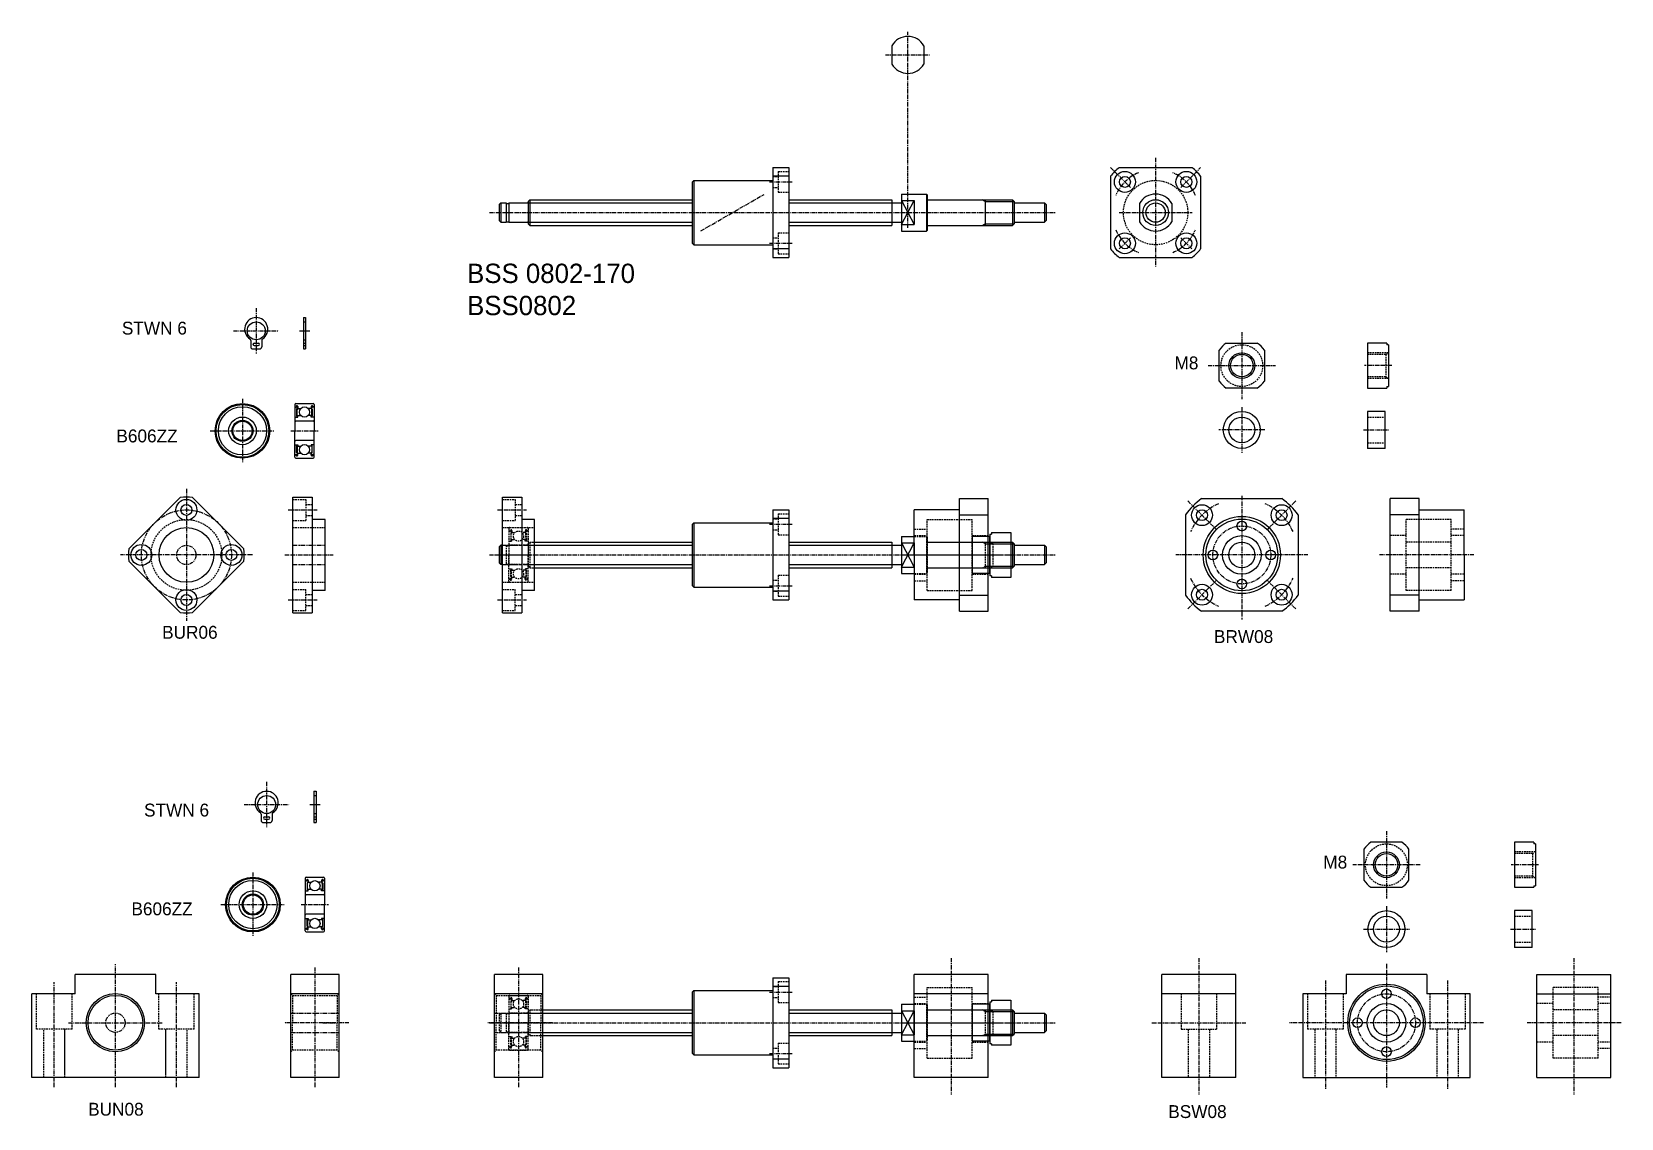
# Model space of a CAD drawing. Extents: x -125 to 369, y -240 to 98.
import ezdxf

# ---------------------------------------------------------------- set-up
doc = ezdxf.new("R2010")
doc.units = 0
for name, pattern in [('CENTER', [2, 1.25, -0.25, 0.25, -0.25]), ('DASHED', [0.75, 0.5, -0.25]), ('PHANTOM', [2.5, 1.25, -0.25, 0.25, -0.25, 0.25, -0.25])]:
    doc.linetypes.add(name, pattern=pattern)
doc.layers.get('0').update_dxf_attribs({"linetype": 'CONTINUOUS'})
doc.layers.get('DEFPOINTS').update_dxf_attribs({"linetype": 'CONTINUOUS'})
doc.layers.add('CENTER', color=1, linetype='CENTER')

# ---------------------------------------------------------------- blocks, each defined once
blk = doc.blocks.new('BSS0802')
at = {"color": 7, "linetype": 'CONTINUOUS'}
for p, q in [((-30, 9.5), (-29.5, 10)), ((-29.5, 10), (-5, 10)), ((-29.5, 10), (-29.5, -10)), ((-5, 14), (-5, -14)), ((-5, 14), (0, 14)), ((0, 11.31), (-5, 11.31)), ((0, 14), (0, -14)), ((-30, 9.5), (-30, -9.5)), ((35, 5.75), (42.8, 5.75)), ((35, 5.75), (35, -5.75)), ((42.8, 5.75), (42.8, -5.75)), ((42.8, 5.75), (43, 5.55)), ((43, 5.55), (43, -5.55)), ((-90, 2.5), (-89.5, 3)), ((-90, 2.5), (-90, -2.5)), ((-90, 1.25), (-90, 1.25)), ((-90, 0), (-90, 0)), ((-89.5, 3), (-87.8, 3)), ((-89.5, 3), (-89.5, -3)), ((-87.8, 3), (-87.8, -3)), ((-87.8, 2.85), (-87, 2.85)), ((-87, 3), (-81.2, 3)), ((-87, 3), (-87, -3)), ((-81, 3.5), (-80.5, 4)), ((-81, 3.5), (-81, -3.5)), ((-80.5, 4), (-30, 4)), ((-80.5, 4), (-80.5, -4)), ((0, 4), (32, 4)), ((32, 4), (32, -4)), ((32, 3), (35, 3)), ((35, 3.75), (39, 3.75)), ((39, 3.75), (39, -3.75)), ((43.2, 4), (69.5, 4)), ((61, 4), (61, -4)), ((69.5, 4), (70, 3.5)), ((69.5, 4), (69.5, -4)), ((70, 3.5), (70, -3.5)), ((70, 3), (79.5, 3)), ((79.5, 3), (79.5, -3)), ((79.5, 3), (80, 2.5)), ((80, 2.5), (80, -2.5)), ((-89.5, -3), (-90, -2.5)), ((-89.5, -3), (-87.8, -3)), ((-87.8, -2.85), (-87, -2.85)), ((-87, -3), (-81.2, -3)), ((-81, -3.5), (-80.5, -4)), ((-80.5, -4), (-30, -4)), ((0, -4), (32, -4)), ((32, -2.99), (35, -2.99)), ((35, -3.75), (39, -3.75)), ((43.2, -4), (69.5, -4)), ((69.5, -4), (70, -3.5)), ((70, -3), (79.5, -3)), ((79.5, -3), (80, -2.5)), ((-29.5, -10), (-30, -9.5)), ((35, -5.75), (42.8, -5.75)), ((42.8, -5.75), (43, -5.55)), ((-29.5, -10), (-5, -10)), ((0, -11.31), (-5, -11.31)), ((-5, -14), (0, -14))]:
    blk.add_line(p, q, dxfattribs=at)
at = {"color": 3, "linetype": 'DASHED'}
for p, q in [((-5, 11.25), (-3.3, 11.25)), ((-3.3, 12.8), (-3.3, 6.3)), ((-3.3, 12.8), (0, 12.8)), ((-5, 7.85), (-3.3, 7.85)), ((-3.3, 6.3), (0, 6.3)), ((-5, -7.85), (-3.3, -7.85)), ((-3.3, -6.3), (-3.3, -12.8)), ((-3.3, -6.3), (0, -6.3)), ((-5, -11.25), (-3.3, -11.25)), ((-3.3, -12.8), (0, -12.8))]:
    blk.add_line(p, q, dxfattribs=at)
at = {"color": 3, "linetype": 'CONTINUOUS'}
for p, q in [((-81, 3), (-30, 3)), ((0, 3), (32, 3)), ((35, 3.75), (39, -3.75)), ((35, -3.75), (39, 3.75)), ((61, 3.5), (60.13, 4)), ((61, 3.5), (70, 3.5)), ((-81, -3), (-30, -3)), ((0, -3), (32, -3)), ((60.13, -4), (61, -3.5)), ((61, -3.5), (70, -3.5))]:
    blk.add_line(p, q, dxfattribs=at)
at = {"color": 7, "linetype": 'CONTINUOUS'}
for centre, start, end in [((-81.2, 3.2), 270, 0), ((43.2, 4.2), 180, 270), ((-81.2, -3.2), 0, 90), ((43.2, -4.2), 90, 180)]:
    blk.add_arc(centre, 0.2, start, end, dxfattribs=at)
at = {"layer": 'CENTER', "color": 1, "linetype": 'CENTER'}
for p, q in [((-27.3, -5.66), (-7.7, 5.66)), ((-6, 9.55), (1, 9.55)), ((-93, 0), (83, 0)), ((-6, -9.55), (1, -9.55))]:
    blk.add_line(p, q, dxfattribs=at)
blk = doc.blocks.new('BUN8-H')
at = {"color": 7, "linetype": 'CONTINUOUS'}
for p, q in [((12.5, 0), (-12.5, 0)), ((-12.5, -6), (-12.5, 0)), ((12.5, -6), (12.5, 0)), ((-26, -32), (-26, -6)), ((-26, -32), (-26, -6)), ((-12.5, -6), (-26, -6)), ((26, -6), (12.5, -6)), ((26, -32), (26, -6)), ((26, -32), (-26, -32))]:
    blk.add_line(p, q, dxfattribs=at)
at = {"color": 3, "linetype": 'DASHED'}
for p, q in [((-24.5, -17), (-24.5, -6)), ((-13.5, -17), (-13.5, -6)), ((13.5, -17), (13.5, -6)), ((24.5, -17), (24.5, -6)), ((-13.5, -17), (-24.5, -17)), ((-22.3, -32), (-22.3, -17)), ((-15.7, -32), (-15.7, -17)), ((-15.7, -31.01), (-15.7, -17)), ((-15.7, -31.01), (-15.7, -17)), ((9.05, -15.2), (9, -15.2)), ((24.5, -17), (13.5, -17)), ((15.7, -32), (15.7, -17)), ((15.7, -31.01), (15.7, -17)), ((15.7, -31.01), (15.7, -17)), ((22.3, -32), (22.3, -17))]:
    blk.add_line(p, q, dxfattribs=at)
at = {"color": 7, "linetype": 'CONTINUOUS'}
for radius in [9.05, 8.5]:
    blk.add_circle((0, -15), radius, dxfattribs=at)
at = {"color": 3, "linetype": 'PHANTOM'}
blk.add_circle((0, -15), 3, dxfattribs=at)
at = {"layer": 'CENTER', "color": 1, "linetype": 'CENTER'}
for p, q in [((0, -35.04), (0, 3.24)), ((-19, -35.04), (-19, -2.33)), ((19, -35.04), (19, -2.33)), ((-14.55, -15), (14.55, -15))]:
    blk.add_line(p, q, dxfattribs=at)
blk = doc.blocks.new('BUN8-V')
at = {"color": 7, "linetype": 'CONTINUOUS'}
for p, q in [((0, -17), (0, 15)), ((15, 15), (0, 15)), ((15, -17), (15, 15)), ((15, 9), (0, 9)), ((15, -17), (0, -17))]:
    blk.add_line(p, q, dxfattribs=at)
at = {"color": 3, "linetype": 'DASHED'}
for p, q in [((0, 9.05), (0.55, 8.5)), ((0.55, 8.5), (0.55, 0)), ((0.55, 8.5), (14.45, 8.5)), ((15, 9.05), (14.45, 8.5)), ((14.45, 8.5), (14.45, -0.05)), ((0.55, -8.5), (0.55, 0)), ((14.45, -8.55), (14.45, -0.05)), ((0, -9.05), (0.55, -8.5)), ((14.45, -8.5), (0.55, -8.5)), ((15, -9.1), (14.45, -8.55))]:
    blk.add_line(p, q, dxfattribs=at)
at = {"color": 3, "linetype": 'PHANTOM'}
for p, q in [((0, 3), (15, 3)), ((0, -3), (15, -3))]:
    blk.add_line(p, q, dxfattribs=at)
at = {"layer": 'CENTER', "color": 1, "linetype": 'CENTER'}
for p, q in [((7.5, 17.18), (7.5, -20.04)), ((18.04, 0), (-2, 0)), ((10, 0), (14, 0))]:
    blk.add_line(p, q, dxfattribs=at)
blk = doc.blocks.new('BUR06-H')
at = {"color": 7, "linetype": 'CONTINUOUS'}
for p, q in [((-1.9, 17.9), (-17.9, 1.9)), ((1.9, 17.9), (17.9, 1.9)), ((-1.9, -17.9), (-17.9, -1.9)), ((17.9, -1.9), (1.9, -17.9))]:
    blk.add_line(p, q, dxfattribs=at)
for centre, radius in [((0, 14), 3.25), ((0, 14), 1.7), ((0, 0), 8.5), ((-14, 0), 3.25), ((-14, 0), 1.7), ((14, 0), 3.25), ((14, 0), 1.7), ((0, -14), 3.25), ((0, -14), 1.7)]:
    blk.add_circle(centre, radius, dxfattribs=at)
at = {"color": 3, "linetype": 'DASHED'}
blk.add_circle((0, 0), 11, dxfattribs=at)
at = {"color": 3, "linetype": 'PHANTOM'}
blk.add_circle((0, 0), 3, dxfattribs=at)
at = {"color": 7, "linetype": 'CONTINUOUS'}
for start, end in [(83.9424, 96.0576), (173.9424, 186.0576), (353.9424, 6.0576), (263.9424, 276.0576)]:
    blk.add_arc((0, 0), 18, start, end, dxfattribs=at)
at = {"layer": 'CENTER', "color": 1, "linetype": 'CENTER'}
for p, q in [((0, 20.5), (0, -20.5)), ((20.5, 0), (-20.5, 0))]:
    blk.add_line(p, q, dxfattribs=at)
blk.add_circle((0, 0), 14, dxfattribs=at)
blk = doc.blocks.new('BUR06-V')
at = {"color": 7, "linetype": 'CONTINUOUS'}
for p, q in [((0, -18), (0, 18)), ((0, 18), (6, 18)), ((6, 18), (6, -18)), ((10, 11), (6, 11)), ((10, -11), (10, 11)), ((10, -11), (6, -11)), ((0, -18), (6, -18))]:
    blk.add_line(p, q, dxfattribs=at)
at = {"color": 3, "linetype": 'DASHED'}
for p, q in [((0, 17.25), (4, 17.25)), ((4, 17.25), (4, 10.75)), ((4, 15.7), (6, 15.7)), ((0, 10.75), (4, 10.75)), ((4, 12.3), (6, 12.3)), ((0, 8.5), (10, 8.5)), ((0, -8.5), (10, -8.5)), ((0, -10.75), (4, -10.75)), ((4, -17.25), (4, -10.75)), ((4, -12.3), (6, -12.3)), ((0, -17.25), (4, -17.25)), ((4, -15.7), (6, -15.7))]:
    blk.add_line(p, q, dxfattribs=at)
at = {"color": 3, "linetype": 'PHANTOM'}
for p, q in [((0, 3), (10, 3)), ((0, -3), (10, -3))]:
    blk.add_line(p, q, dxfattribs=at)
at = {"layer": 'CENTER', "color": 1, "linetype": 'CENTER'}
for p, q in [((-1.5, 14), (7.5, 14)), ((-2.5, 0), (12.5, 0)), ((-1.5, -14), (7.5, -14))]:
    blk.add_line(p, q, dxfattribs=at)
blk = doc.blocks.new('BSW08-H')
at = {"color": 7, "linetype": 'CONTINUOUS'}
for p, q in [((12.5, 0), (-12.5, 0)), ((12.5, 0), (12.5, -6)), ((-12.5, 0), (-12.5, -6)), ((-12.5, -6), (-26, -6)), ((-26, -6), (-26, -32)), ((26, -6), (12.5, -6)), ((26, -32), (26, -6)), ((-26, -32), (26, -32))]:
    blk.add_line(p, q, dxfattribs=at)
at = {"color": 3, "linetype": 'DASHED'}
for p, q in [((-24.5, -6), (-24.5, -17)), ((-13.5, -6), (-13.5, -17)), ((13.5, -6), (13.5, -17)), ((24.5, -6), (24.5, -17)), ((-13.5, -17), (-24.5, -17)), ((-22.3, -17), (-22.3, -32)), ((-15.7, -17), (-15.7, -32)), ((24.5, -17), (13.5, -17)), ((15.7, -17), (15.7, -32)), ((22.3, -17), (22.3, -32))]:
    blk.add_line(p, q, dxfattribs=at)
blk.add_circle((0, -15), 12)
at = {"color": 3}
blk.add_circle((0, -15), 11.45, dxfattribs=at)
at = {"color": 7, "linetype": 'CONTINUOUS'}
for centre, radius in [((0, -6), 1.5), ((0, -15), 6), ((-9, -15), 1.5), ((0, -15), 4), ((9, -15), 1.5), ((0, -24), 1.5)]:
    blk.add_circle(centre, radius, dxfattribs=at)
at = {"layer": 'CENTER', "color": 1, "linetype": 'CENTER'}
for p, q in [((0, 3.37), (0, -35.09)), ((-19, -1.86), (-19, -35.51)), ((19, -1.86), (19, -35.51)), ((30.15, -15), (-30.15, -15))]:
    blk.add_line(p, q, dxfattribs=at)
at = {"layer": 'CENTER'}
blk.add_circle((0, -15), 9, dxfattribs=at)
blk = doc.blocks.new('BRW8-V2')
at = {"color": 7, "linetype": 'CONTINUOUS'}
for p, q in [((11.5, 0), (-11.5, 0)), ((-11.5, -32), (-11.5, 0)), ((11.5, -32), (11.5, 0)), ((11.5, -6), (-11.5, -6)), ((11.5, -32), (-11.5, -32))]:
    blk.add_line(p, q, dxfattribs=at)
at = {"color": 3, "linetype": 'DASHED'}
for p, q in [((-5.5, -6), (-5.5, -17)), ((5.5, -6), (5.5, -17)), ((-5.5, -17), (5.5, -17)), ((-3.3, -17), (-3.3, -32)), ((3.3, -17), (3.3, -32))]:
    blk.add_line(p, q, dxfattribs=at)
at = {"layer": 'CENTER', "color": 1, "linetype": 'CENTER'}
for p, q in [((0, 5.05), (0, -37.3)), ((-14.68, -15), (14.61, -15))]:
    blk.add_line(p, q, dxfattribs=at)
blk = doc.blocks.new('BRW8-H')
at = {"color": 7, "linetype": 'CONTINUOUS'}
for p, q in [((-12.49, 17.5), (12.49, 17.5)), ((-17.5, 12.49), (-17.5, -12.49)), ((17.5, 12.49), (17.5, -12.49)), ((12.49, -17.5), (-12.49, -17.5))]:
    blk.add_line(p, q, dxfattribs=at)
for centre, radius in [((-12.37, 12.37), 3.25), ((12.37, 12.37), 3.25), ((-12.37, 12.37), 1.7), ((12.37, 12.37), 1.7), ((0, 0), 6), ((0, 0), 4), ((-12.37, -12.37), 3.25), ((12.37, -12.37), 3.25), ((-12.37, -12.37), 1.7), ((12.37, -12.37), 1.7)]:
    blk.add_circle(centre, radius, dxfattribs=at)
for centre, radius in [((0, 0), 12), ((0, 9), 1.5), ((-9, 0), 1.5), ((9, 0), 1.5), ((0, -9), 1.5)]:
    blk.add_circle(centre, radius)
for start, end in [(125.516, 144.484), (35.516, 54.484), (215.516, 234.484), (305.516, 324.484)]:
    blk.add_arc((0, 0), 21.5, start, end, dxfattribs=at)
at = {"layer": 'CENTER', "color": 1, "linetype": 'CENTER'}
for p, q in [((-16.79, 16.79), (-7.95, 7.95)), ((0, 18.37), (0, -20.09)), ((16.79, 16.79), (7.95, 7.95)), ((20.5, 0), (-20.5, 0)), ((-16.79, -16.79), (-7.95, -7.95)), ((16.79, -16.79), (7.95, -7.95))]:
    blk.add_line(p, q, dxfattribs=at)
at = {"layer": 'CENTER'}
blk.add_circle((0, 0), 9, dxfattribs=at)
at = {"layer": 'CENTER', "color": 1, "linetype": 'CENTER'}
for start, end in [(114.4269, 155.5731), (24.4269, 65.5731), (204.4269, 245.5731), (294.4269, 335.5731)]:
    blk.add_arc((0, 0), 17.5, start, end, dxfattribs=at)
at = {"layer": 'DEFPOINTS', "color": 3}
blk.add_circle((0, 0), 11.15, dxfattribs=at)
blk = doc.blocks.new('BSW08-V')
at = {"color": 7, "linetype": 'CONTINUOUS'}
for p, q in [((0, 15), (23, 15)), ((0, -17), (0, 15)), ((23, -17), (23, 15)), ((0, 9), (23, 9)), ((0, -17), (23, -17))]:
    blk.add_line(p, q, dxfattribs=at)
at = {"color": 3, "linetype": 'DASHED'}
for p, q in [((19, 11), (5, 11)), ((5, -11), (5, 11)), ((19, -11), (19, 11)), ((5, 6), (0, 6)), ((23, 8), (19, 8)), ((23, 6), (19, 6)), ((19, 4), (5, 4)), ((19, -4), (5, -4)), ((5, -6), (0, -6)), ((23, -6), (19, -6)), ((23, -8), (19, -8)), ((19, -11), (5, -11))]:
    blk.add_line(p, q, dxfattribs=at)
at = {"layer": 'CENTER', "color": 1, "linetype": 'CENTER'}
for p, q in [((11.5, 20.05), (11.5, -22.3)), ((26.18, 0), (-3.11, 0))]:
    blk.add_line(p, q, dxfattribs=at)
blk = doc.blocks.new('M8SPECER-V')
at = {"color": 7, "linetype": 'CONTINUOUS'}
for p, q in [((0, 5.75), (0, -5.75)), ((5.5, 5.75), (0, 5.75)), ((5.5, -5.75), (5.5, 5.75)), ((5.5, -5.75), (0, -5.75))]:
    blk.add_line(p, q, dxfattribs=at)
at = {"color": 3, "linetype": 'DASHED'}
for p, q in [((0, 4), (5.5, 4)), ((0, -4), (5.5, -4))]:
    blk.add_line(p, q, dxfattribs=at)
at = {"layer": 'CENTER', "color": 1, "linetype": 'CENTER'}
blk.add_line((-1.25, 0), (6.75, 0), dxfattribs=at)
blk = doc.blocks.new('BRW8-V')
at = {"color": 7, "linetype": 'CONTINUOUS'}
for p, q in [((0, -17.5), (0, 17.5)), ((9, 17.5), (0, 17.5)), ((9, -17.5), (9, 17.5)), ((9, 12.49), (0, 12.49)), ((9, 14), (23, 14)), ((23, 0), (23, 14)), ((23, 0), (23, -14)), ((9, -12.49), (0, -12.49)), ((9, -14), (23, -14)), ((9, -17.5), (0, -17.5))]:
    blk.add_line(p, q, dxfattribs=at)
at = {"color": 3, "linetype": 'DASHED'}
for p, q in [((5, -11), (5, 11)), ((19, 11), (5, 11)), ((19, -11), (19, 11)), ((5, 6), (0, 6)), ((23, 8), (19, 8)), ((23, 6), (19, 6)), ((19, 4), (5, 4)), ((19, -4), (5, -4)), ((5, -6), (0, -6)), ((23, -6), (19, -6)), ((23, -8), (19, -8)), ((19, -11), (5, -11))]:
    blk.add_line(p, q, dxfattribs=at)
at = {"layer": 'CENTER', "color": 1, "linetype": 'CENTER'}
blk.add_line((26, 0), (-3.31, 0), dxfattribs=at)
blk = doc.blocks.new('M8NAT-H')
at = {"color": 7, "linetype": 'CONTINUOUS'}
for p, q in [((-4.82, 7), (4.82, 7)), ((-7, -4.82), (-7, 4.82)), ((7, 4.82), (7, -4.82)), ((4.82, -7), (-4.82, -7))]:
    blk.add_line(p, q, dxfattribs=at)
at = {"color": 3, "linetype": 'DASHED'}
blk.add_circle((0, 0), 6.5, dxfattribs=at)
at = {"color": 3, "linetype": 'CONTINUOUS'}
blk.add_circle((0, 0), 4, dxfattribs=at)
at = {"color": 7, "linetype": 'CONTINUOUS'}
blk.add_circle((0, 0), 3.5, dxfattribs=at)
for start, end in [(124.5603, 145.4397), (34.5603, 55.4397), (214.5603, 235.4397), (304.5603, 325.4397)]:
    blk.add_arc((0, 0), 8.5, start, end, dxfattribs=at)
at = {"layer": 'CENTER', "color": 1, "linetype": 'CENTER'}
for p, q in [((0, 10.43), (0, -10.43)), ((-10.43, 0), (10.43, 0))]:
    blk.add_line(p, q, dxfattribs=at)
blk = doc.blocks.new('M8NAT-V')
at = {"color": 7, "linetype": 'CONTINUOUS'}
for p, q in [((6, 7), (0, 7)), ((0, 7), (0, -7)), ((6, 7), (6, 6.5)), ((6.5, 6.5), (6, 6.5)), ((6.5, 6.5), (6.5, -6.5)), ((0, -7), (6, -7)), ((6, -6.5), (6, -7)), ((6, -6.5), (6.5, -6.5))]:
    blk.add_line(p, q, dxfattribs=at)
at = {"color": 3, "linetype": 'DASHED'}
for p, q in [((6.5, 4), (0, 4)), ((5.63, 3.5), (0, 3.5)), ((5.63, 3.5), (6.5, 4)), ((5.63, 3.5), (5.63, -3.5)), ((5.63, -3.5), (0, -3.5)), ((6.5, -4), (0, -4)), ((5.63, -3.5), (6.5, -4))]:
    blk.add_line(p, q, dxfattribs=at)
at = {"layer": 'CENTER', "color": 1, "linetype": 'CENTER'}
blk.add_line((7.5, 0), (-1, 0), dxfattribs=at)
blk = doc.blocks.new('SP8')
at = {"color": 7, "linetype": 'CONTINUOUS'}
for p, q in [((0, 5.75), (0, -5.75)), ((5.5, 5.75), (0, 5.75)), ((5.5, -5.75), (5.5, 5.75)), ((5.5, -5.75), (0, -5.75))]:
    blk.add_line(p, q, dxfattribs=at)
at = {"color": 3, "linetype": 'DASHED'}
for p, q in [((0, 4), (5.5, 4)), ((0, -4), (5.5, -4))]:
    blk.add_line(p, q, dxfattribs=at)
at = {"layer": 'CENTER', "color": 1, "linetype": 'CENTER'}
blk.add_line((-1.25, 0), (6.75, 0), dxfattribs=at)
blk = doc.blocks.new('B606ZZ')
at = {"color": 3, "linetype": 'DASHED'}
for p, q in [((0, 8.2), (0, 0)), ((0, 7.6), (0.1, 7.5)), ((0.1, 7.5), (0.31, 7.5)), ((0.3, 8.5), (5.7, 8.5)), ((0.31, 7.5), (0.42, 7.67)), ((0.36, 7.33), (0.47, 7.27)), ((0.42, 7.44), (0.53, 7.61)), ((0.53, 7.37), (0.42, 7.44)), ((0.47, 7.27), (0.53, 7.37)), ((0.82, 6.95), (0.56, 6.7)), ((0.56, 6.7), (0.56, 4.65)), ((0.94, 6.9), (0.69, 6.65)), ((0.69, 4.65), (0.69, 6.65)), ((0.82, 7.53), (0.82, 6.95)), ((0.94, 7.53), (0.94, 6.9)), ((0.94, 7.05), (1.04, 6.95)), ((1.04, 6.95), (1.86, 6.95)), ((4.96, 6.95), (4.14, 6.95)), ((5.06, 7.05), (4.96, 6.95)), ((5.06, 7.53), (5.06, 6.9)), ((5.06, 6.9), (5.31, 6.65)), ((5.18, 7.53), (5.18, 6.95)), ((5.18, 6.95), (5.44, 6.7)), ((5.31, 4.65), (5.31, 6.65)), ((5.44, 6.7), (5.44, 4.65)), ((5.58, 7.44), (5.47, 7.61)), ((5.47, 7.37), (5.58, 7.44)), ((5.53, 7.27), (5.47, 7.37)), ((5.64, 7.33), (5.53, 7.27)), ((5.69, 7.5), (5.58, 7.67)), ((5.9, 7.5), (5.69, 7.5)), ((6, 7.6), (5.9, 7.5)), ((6, 8.2), (6, 0)), ((0, 4.2), (0.1, 4.3)), ((0, -8.2), (0, 0)), ((0.1, 4.3), (0.94, 4.3)), ((5.7, 3), (0.3, 3)), ((0.88, 4.65), (0.69, 4.65)), ((0.69, 4.52), (0.88, 4.52)), ((0.88, 4.52), (0.88, 4.65)), ((0.94, 4.65), (1.04, 4.75)), ((0.94, 4.3), (0.94, 4.65)), ((1.04, 4.75), (1.86, 4.75)), ((3, 3), (3, 3)), ((4.96, 4.75), (4.14, 4.75)), ((4.35, 3), (4.35, 3)), ((5.06, 4.65), (4.96, 4.75)), ((5.06, 4.3), (5.06, 4.65)), ((5.9, 4.3), (5.06, 4.3)), ((5.12, 4.52), (5.12, 4.65)), ((5.12, 4.65), (5.31, 4.65)), ((5.31, 4.52), (5.12, 4.52)), ((6, 4.2), (5.9, 4.3)), ((6, -8.2), (6, 0)), ((0, -4.2), (0.1, -4.3)), ((0.1, -4.3), (0.94, -4.3)), ((5.7, -3), (0.3, -3)), ((0.56, -6.7), (0.56, -4.65)), ((0.69, -4.52), (0.88, -4.52)), ((0.88, -4.65), (0.69, -4.65)), ((0.69, -4.65), (0.69, -6.65)), ((0.88, -4.52), (0.88, -4.65)), ((0.94, -4.3), (0.94, -4.65)), ((0.94, -4.65), (1.04, -4.75)), ((1.04, -4.75), (1.86, -4.75)), ((4.96, -4.75), (4.14, -4.75)), ((5.06, -4.65), (4.96, -4.75)), ((5.06, -4.3), (5.06, -4.65)), ((5.9, -4.3), (5.06, -4.3)), ((5.12, -4.52), (5.12, -4.65)), ((5.31, -4.52), (5.12, -4.52)), ((5.12, -4.65), (5.31, -4.65)), ((5.31, -4.65), (5.31, -6.65)), ((5.44, -6.7), (5.44, -4.65)), ((6, -4.2), (5.9, -4.3)), ((0, -7.6), (0.1, -7.5)), ((0.1, -7.5), (0.31, -7.5)), ((0.3, -8.5), (5.7, -8.5)), ((0.31, -7.5), (0.42, -7.67)), ((0.36, -7.33), (0.47, -7.27)), ((0.53, -7.37), (0.42, -7.44)), ((0.42, -7.44), (0.53, -7.61)), ((0.47, -7.27), (0.53, -7.37)), ((0.82, -6.95), (0.56, -6.7)), ((0.94, -6.9), (0.69, -6.65)), ((0.82, -7.53), (0.82, -6.95)), ((0.94, -7.53), (0.94, -6.9)), ((0.94, -7.05), (1.04, -6.95)), ((1.04, -6.95), (1.86, -6.95)), ((4.96, -6.95), (4.14, -6.95)), ((5.06, -7.05), (4.96, -6.95)), ((5.06, -6.9), (5.31, -6.65)), ((5.06, -7.53), (5.06, -6.9)), ((5.18, -6.95), (5.44, -6.7)), ((5.18, -7.53), (5.18, -6.95)), ((5.53, -7.27), (5.47, -7.37)), ((5.47, -7.37), (5.58, -7.44)), ((5.58, -7.44), (5.47, -7.61)), ((5.64, -7.33), (5.53, -7.27)), ((5.69, -7.5), (5.58, -7.67)), ((5.9, -7.5), (5.69, -7.5)), ((6, -7.6), (5.9, -7.5))]:
    blk.add_line(p, q, dxfattribs=at)
for centre in [(3, 5.85), (3, -5.85)]:
    blk.add_circle(centre, 1.59, dxfattribs=at)
for centre, radius, start, end in [((0.3, 8.2), 0.3, 90, 180), ((0.42, 7.44), 0.126, 149.9926, 240.0026), ((0.66, 7.53), 0.282, 0, 150.0017), ((0.66, 7.53), 0.156, 0, 150.0019), ((5.34, 7.53), 0.282, 29.9983, 180), ((5.34, 7.53), 0.156, 29.9981, 180), ((5.58, 7.44), 0.126, 299.9974, 30.0074), ((5.7, 8.2), 0.3, 0, 90), ((0.3, 3.3), 0.3, 180, 270), ((0.69, 4.65), 0.126, 180, 270), ((5.31, 4.65), 0.126, 270, 359.9999), ((5.7, 3.3), 0.3, 270, 0), ((0.3, -3.3), 0.3, 90, 180), ((0.69, -4.65), 0.126, 90, 179.9999), ((5.31, -4.65), 0.126, 0, 90), ((5.7, -3.3), 0.3, 0, 90), ((0.3, -8.2), 0.3, 180, 270), ((0.42, -7.44), 0.126, 119.9974, 210.0074), ((0.66, -7.53), 0.282, 209.9983, 0), ((0.66, -7.53), 0.156, 209.9981, 0), ((5.34, -7.53), 0.282, 180, 330.0017), ((5.34, -7.53), 0.156, 180, 330.0019), ((5.58, -7.44), 0.126, 329.9926, 60.0026), ((5.7, -8.2), 0.3, 270, 0)]:
    blk.add_arc(centre, radius, start, end, dxfattribs=at)
at = {"layer": 'CENTER', "color": 1, "linetype": 'CENTER'}
blk.add_line((-1.24, 0), (7.24, 0), dxfattribs=at)
blk = doc.blocks.new('BSS0802-3')
at = {"color": 7, "linetype": 'CONTINUOUS'}
for p, q in [((-30, 9.5), (-29.5, 10)), ((-29.5, 10), (-29.5, -10)), ((-29.5, 10), (-5, 10)), ((-5, 14), (-5, -14)), ((-5, 14), (0, 14)), ((0, 11.31), (-5, 11.31)), ((0, 14), (0, -14)), ((-30, 9.5), (-30, -9.5)), ((35, 5.75), (35, -5.75)), ((35, 5.75), (39, 5.75)), ((-76.5, 4), (-30, 4)), ((0, 4), (32, 4)), ((32, 4), (32, -4)), ((32, 3), (35, 3)), ((35, 3.75), (39, 3.75)), ((39, 3.75), (39, -3.75)), ((69, 4), (69.5, 4)), ((69.5, 4), (70, 3.5)), ((69.5, 4), (69.5, -4)), ((70, 3.5), (70, -3.5)), ((70, 3), (79.5, 3)), ((79.5, 3), (79.5, -3)), ((79.5, 3), (80, 2.5)), ((80, 2.5), (80, -2.5)), ((-76.5, -4), (-30, -4)), ((0, -4), (32, -4)), ((32, -2.99), (35, -2.99)), ((35, -3.75), (39, -3.75)), ((69, -4), (69.5, -4)), ((69.5, -4), (70, -3.5)), ((70, -3), (79.5, -3)), ((79.5, -3), (80, -2.5)), ((-29.5, -10), (-30, -9.5)), ((35, -5.75), (39, -5.75)), ((-29.5, -10), (-5, -10)), ((0, -11.31), (-5, -11.31)), ((-5, -14), (0, -14))]:
    blk.add_line(p, q, dxfattribs=at)
at = {"color": 3, "linetype": 'DASHED'}
for p, q in [((-5, 11.25), (-3.3, 11.25)), ((-3.3, 12.8), (-3.3, 6.3)), ((-3.3, 12.8), (0, 12.8)), ((-5, 7.85), (-3.3, 7.85)), ((-3.3, 6.3), (0, 6.3)), ((39, 5.75), (42.8, 5.75)), ((42.8, 5.75), (42.8, -5.75)), ((42.8, 5.75), (43, 5.55)), ((43, 5.55), (43, -5.55)), ((-90, 2.5), (-89.5, 3)), ((-90, 2.5), (-90, -2.5)), ((-90, 1.25), (-90, 1.25)), ((-90, 0), (-90, 0)), ((-89.5, 3), (-89.5, -3)), ((-89.5, 3), (-87.8, 3)), ((-87.8, 3), (-87.8, -3)), ((-87.8, 2.85), (-87, 2.85)), ((-87, 3), (-81.2, 3)), ((-87, 3), (-87, -3)), ((-81, 3.5), (-80.5, 4)), ((-81, 3.5), (-81, -3.5)), ((-80.5, 4), (-80.5, -4)), ((-80.5, 4), (-80, 4)), ((-80, 4), (-76.5, 4)), ((43.2, 4), (69, 4)), ((61, 3.5), (60.13, 4)), ((61, 4), (61, -4)), ((-89.5, -3), (-90, -2.5)), ((-89.5, -3), (-87.8, -3)), ((-87.8, -2.85), (-87, -2.85)), ((-87, -3), (-81.2, -3)), ((-81, -3.5), (-80.5, -4)), ((-80.5, -4), (-80, -4)), ((-80, -4), (-76.5, -4)), ((43.2, -4), (69, -4)), ((60.13, -4), (61, -3.5)), ((-5, -7.85), (-3.3, -7.85)), ((-3.3, -6.3), (-3.3, -12.8)), ((-3.3, -6.3), (0, -6.3)), ((39, -5.75), (42.8, -5.75)), ((42.8, -5.75), (43, -5.55)), ((-5, -11.25), (-3.3, -11.25)), ((-3.3, -12.8), (0, -12.8))]:
    blk.add_line(p, q, dxfattribs=at)
at = {"color": 3, "linetype": 'CONTINUOUS'}
for p, q in [((-81, 3), (-30, 3)), ((0, 3), (32, 3)), ((35, -3.75), (39, 3.75)), ((35, 3.75), (39, -3.75)), ((61, 3.5), (70, 3.5)), ((-81, -3), (-30, -3)), ((0, -3), (32, -3)), ((61, -3.5), (70, -3.5))]:
    blk.add_line(p, q, dxfattribs=at)
at = {"color": 3, "linetype": 'DASHED'}
for centre, start, end in [((-81.2, 3.2), 270, 0), ((43.2, 4.2), 180, 270), ((-81.2, -3.2), 0, 90), ((43.2, -4.2), 90, 180)]:
    blk.add_arc(centre, 0.2, start, end, dxfattribs=at)
at = {"layer": 'CENTER', "color": 1, "linetype": 'CENTER'}
for p, q in [((-6, 9.55), (1, 9.55)), ((-93, 0), (83, 0)), ((-6, -9.55), (1, -9.55))]:
    blk.add_line(p, q, dxfattribs=at)

msp = doc.modelspace()

# ---------------------------------------------------------------- linework, layer by layer
at = {"color": 7, "linetype": 'CONTINUOUS'}
for p, q in [((142, 93.73), (142, 88.06)), ((152, 93.73), (152, 88.06)), ((212.69, 55.88), (235.31, 55.88)), ((210, 53.19), (210, 30.57)), ((238, 53.19), (238, 30.57)), ((219, 44.72), (219, 39.04)), ((229, 44.72), (229, 39.04)), ((212.69, 27.88), (235.31, 27.88)), ((-40.88, 9.23), (-40.88, -0.47)), ((-40.88, 9.23), (-40.18, 9.23)), ((-40.18, 9.23), (-40.18, -0.47)), ((-57.23, 2.11), (-57.23, 0.13)), ((-56.13, 1.33), (-54.93, 1.33)), ((-56.13, 0.53), (-54.93, 0.53)), ((-55.53, 2.33), (-55.53, 1.33)), ((-55.53, 0.53), (-55.53, -0.47)), ((-53.83, 2.11), (-53.83, 0.13)), ((-56.63, -0.47), (-54.43, -0.47)), ((-40.88, -0.47), (-40.18, -0.47)), ((105, -50.53), (105, -78.53)), ((105, -50.53), (110, -50.53)), ((110, -53.21), (105, -53.21)), ((110, -50.53), (110, -78.53)), ((80, -55.03), (80.5, -54.53)), ((80, -55.03), (80, -74.03)), ((80.5, -54.53), (105, -54.53)), ((80.5, -54.53), (80.5, -74.53)), ((145, -58.78), (145, -70.28)), ((145, -58.78), (149, -58.78)), ((20, -62.03), (20.5, -61.53)), ((20, -62.03), (20, -67.03)), ((20, -63.28), (20, -63.28)), ((20.5, -61.53), (20.5, -67.53)), ((21, -61.53), (20.5, -61.53)), ((31, -60.53), (80, -60.53)), ((110, -60.53), (142, -60.53)), ((142, -60.53), (142, -68.53)), ((142, -61.53), (145, -61.53)), ((145, -60.78), (149, -60.78)), ((149, -60.78), (149, -68.28)), ((179, -60.53), (179.5, -60.53)), ((179.5, -60.53), (179.5, -68.53)), ((179.5, -60.53), (180, -61.03)), ((180, -61.03), (180, -68.03)), ((180, -61.53), (189.5, -61.53)), ((189.5, -61.53), (189.5, -67.53)), ((189.5, -61.53), (190, -62.03)), ((190, -62.03), (190, -67.03)), ((20, -64.53), (20, -64.53)), ((20.5, -67.53), (20, -67.03)), ((21, -67.53), (20.5, -67.53)), ((31, -68.53), (80, -68.53)), ((110, -68.53), (142, -68.53)), ((142, -67.52), (145, -67.52)), ((145, -68.28), (149, -68.28)), ((179, -68.53), (179.5, -68.53)), ((179.5, -68.53), (180, -68.03)), ((180, -67.53), (189.5, -67.53)), ((189.5, -67.53), (190, -67.03)), ((80.5, -74.53), (80, -74.03)), ((145, -70.28), (149, -70.28)), ((80.5, -74.53), (105, -74.53)), ((110, -75.84), (105, -75.84)), ((105, -78.53), (110, -78.53)), ((-37.64, -138), (-37.64, -147.7)), ((-37.64, -138), (-36.94, -138)), ((-36.94, -138), (-36.94, -147.7)), ((-53.99, -145.12), (-53.99, -147.1)), ((-53.39, -147.7), (-51.19, -147.7)), ((-52.89, -145.9), (-51.69, -145.9)), ((-52.89, -146.7), (-51.69, -146.7)), ((-52.29, -144.9), (-52.29, -145.9)), ((-52.29, -146.7), (-52.29, -147.7)), ((-50.59, -145.12), (-50.59, -147.1)), ((-37.64, -147.7), (-36.94, -147.7)), ((288.75, -156.02), (288.75, -165.66)), ((300.57, -153.84), (290.92, -153.84)), ((302.75, -165.66), (302.75, -156.02)), ((335.53, -153.84), (335.53, -167.84)), ((341.53, -153.84), (335.53, -153.84)), ((341.53, -153.84), (341.53, -154.34)), ((342.03, -154.34), (341.53, -154.34)), ((342.03, -154.34), (342.03, -167.34)), ((290.92, -167.84), (300.57, -167.84)), ((335.53, -167.84), (341.53, -167.84)), ((341.53, -167.34), (342.03, -167.34)), ((341.53, -167.34), (341.53, -167.84))]:
    msp.add_line(p, q, dxfattribs=at)
at = {"color": 3, "linetype": 'DASHED'}
for p, q in [((-40.88, 7.93), (-40.18, 7.93)), ((-40.88, 2.33), (-40.18, 2.33)), ((-40.88, 1.33), (-40.18, 1.33)), ((-40.88, 0.53), (-40.18, 0.53)), ((105, -53.28), (106.7, -53.28)), ((106.7, -51.73), (106.7, -58.23)), ((106.7, -51.73), (110, -51.73)), ((105, -56.68), (106.7, -56.68)), ((106.7, -58.23), (110, -58.23)), ((149, -58.78), (152.8, -58.78)), ((152.8, -58.78), (152.8, -70.28)), ((152.8, -58.78), (153, -58.98)), ((153, -58.98), (153, -70.08)), ((21, -61.53), (22.2, -61.53)), ((22.2, -61.53), (22.2, -67.53)), ((22.2, -61.68), (23, -61.68)), ((23, -61.53), (23, -67.53)), ((23, -61.53), (28.8, -61.53)), ((29, -61.03), (29.5, -60.53)), ((29, -61.03), (29, -68.03)), ((29.5, -60.53), (29.5, -68.53)), ((29.5, -60.53), (31, -60.53)), ((153.2, -60.53), (179, -60.53)), ((171, -61.03), (170.13, -60.53)), ((171, -60.53), (171, -68.53)), ((21, -67.53), (22.2, -67.53)), ((22.2, -67.38), (23, -67.38)), ((23, -67.53), (28.8, -67.53)), ((29, -68.03), (29.5, -68.53)), ((29.5, -68.53), (31, -68.53)), ((153.2, -68.53), (179, -68.53)), ((170.13, -68.53), (171, -68.03)), ((105, -72.38), (106.7, -72.38)), ((106.7, -70.83), (106.7, -77.33)), ((106.7, -70.83), (110, -70.83)), ((149, -70.28), (152.8, -70.28)), ((152.8, -70.28), (153, -70.08)), ((105, -75.78), (106.7, -75.78)), ((106.7, -77.33), (110, -77.33)), ((-37.64, -139.3), (-36.94, -139.3)), ((-37.64, -144.9), (-36.94, -144.9)), ((-37.64, -145.9), (-36.94, -145.9)), ((-37.64, -146.7), (-36.94, -146.7)), ((342.03, -156.84), (335.53, -156.84)), ((341.16, -157.34), (335.53, -157.34)), ((341.16, -157.34), (342.03, -156.84)), ((341.16, -157.34), (341.16, -164.34)), ((341.16, -164.34), (335.53, -164.34)), ((342.03, -164.84), (335.53, -164.84)), ((341.16, -164.34), (342.03, -164.84))]:
    msp.add_line(p, q, dxfattribs=at)
for p, q in [((-43.53, -17.76), (-43.53, -25.96)), ((-43.53, -18.36), (-43.43, -18.46)), ((-43.43, -18.46), (-43.22, -18.46)), ((-43.23, -17.46), (-37.83, -17.46)), ((-43.22, -18.46), (-43.12, -18.29)), ((-43.17, -18.63), (-43.06, -18.7)), ((-43.11, -18.53), (-43.01, -18.35)), ((-43, -18.59), (-43.11, -18.53)), ((-43.06, -18.7), (-43, -18.59)), ((-42.72, -19.01), (-42.97, -19.26)), ((-42.97, -19.26), (-42.97, -21.32)), ((-42.59, -19.06), (-42.84, -19.32)), ((-42.84, -21.32), (-42.84, -19.32)), ((-42.72, -18.43), (-42.72, -19.01)), ((-42.59, -18.43), (-42.59, -19.06)), ((-42.59, -18.91), (-42.49, -19.01)), ((-42.49, -19.01), (-41.68, -19.01)), ((-38.57, -19.01), (-39.39, -19.01)), ((-38.47, -18.91), (-38.57, -19.01)), ((-38.47, -18.43), (-38.47, -19.06)), ((-38.47, -19.06), (-38.22, -19.32)), ((-38.35, -18.43), (-38.35, -19.01)), ((-38.35, -19.01), (-38.1, -19.26)), ((-38.22, -21.32), (-38.22, -19.32)), ((-38.1, -19.26), (-38.1, -21.32)), ((-37.96, -18.53), (-38.06, -18.35)), ((-38.06, -18.59), (-37.96, -18.53)), ((-38, -18.7), (-38.06, -18.59)), ((-37.89, -18.63), (-38, -18.7)), ((-37.85, -18.46), (-37.95, -18.29)), ((-37.63, -18.46), (-37.85, -18.46)), ((-37.53, -18.36), (-37.63, -18.46)), ((-37.53, -17.76), (-37.53, -25.96)), ((-43.53, -21.76), (-43.43, -21.66)), ((-43.43, -21.66), (-42.59, -21.66)), ((-37.83, -22.96), (-43.23, -22.96)), ((-42.65, -21.32), (-42.84, -21.32)), ((-42.84, -21.44), (-42.65, -21.44)), ((-42.65, -21.44), (-42.65, -21.32)), ((-42.59, -21.31), (-42.49, -21.21)), ((-42.59, -21.66), (-42.59, -21.31)), ((-42.49, -21.21), (-41.68, -21.21)), ((-40.53, -22.96), (-40.53, -22.96)), ((-38.57, -21.21), (-39.39, -21.21)), ((-39.18, -22.96), (-39.18, -22.96)), ((-38.47, -21.31), (-38.57, -21.21)), ((-38.47, -21.66), (-38.47, -21.31)), ((-37.63, -21.66), (-38.47, -21.66)), ((-38.41, -21.32), (-38.22, -21.32)), ((-38.41, -21.44), (-38.41, -21.32)), ((-38.22, -21.44), (-38.41, -21.44)), ((-37.53, -21.76), (-37.63, -21.66)), ((-43.53, -34.16), (-43.53, -25.96)), ((-37.83, -28.96), (-43.23, -28.96)), ((-37.53, -34.16), (-37.53, -25.96)), ((-43.53, -30.16), (-43.43, -30.26)), ((-43.53, -33.56), (-43.43, -33.46)), ((-43.43, -30.26), (-42.59, -30.26)), ((-43.43, -33.46), (-43.22, -33.46)), ((-43.23, -34.46), (-37.83, -34.46)), ((-43.22, -33.46), (-43.12, -33.64)), ((-43.17, -33.29), (-43.06, -33.23)), ((-43, -33.34), (-43.11, -33.4)), ((-43.11, -33.4), (-43.01, -33.57)), ((-43.06, -33.23), (-43, -33.34)), ((-42.97, -32.66), (-42.97, -30.61)), ((-42.72, -32.91), (-42.97, -32.66)), ((-42.84, -30.48), (-42.65, -30.48)), ((-42.84, -30.61), (-42.84, -32.61)), ((-42.65, -30.61), (-42.84, -30.61)), ((-42.59, -32.86), (-42.84, -32.61)), ((-42.72, -33.49), (-42.72, -32.91)), ((-42.65, -30.48), (-42.65, -30.61)), ((-42.59, -30.26), (-42.59, -30.61)), ((-42.59, -30.61), (-42.49, -30.71)), ((-42.59, -33.49), (-42.59, -32.86)), ((-42.59, -33.01), (-42.49, -32.91)), ((-42.49, -30.71), (-41.68, -30.71)), ((-42.49, -32.91), (-41.68, -32.91)), ((-38.57, -30.71), (-39.39, -30.71)), ((-38.57, -32.91), (-39.39, -32.91)), ((-38.47, -30.61), (-38.57, -30.71)), ((-38.47, -33.01), (-38.57, -32.91)), ((-38.47, -30.26), (-38.47, -30.61)), ((-37.63, -30.26), (-38.47, -30.26)), ((-38.47, -32.86), (-38.22, -32.61)), ((-38.47, -33.49), (-38.47, -32.86)), ((-38.22, -30.48), (-38.41, -30.48)), ((-38.41, -30.48), (-38.41, -30.61)), ((-38.41, -30.61), (-38.22, -30.61)), ((-38.35, -32.91), (-38.1, -32.66)), ((-38.35, -33.49), (-38.35, -32.91)), ((-38.22, -30.61), (-38.22, -32.61)), ((-38.1, -32.66), (-38.1, -30.61)), ((-38, -33.23), (-38.06, -33.34)), ((-38.06, -33.34), (-37.96, -33.4)), ((-37.96, -33.4), (-38.06, -33.57)), ((-37.89, -33.29), (-38, -33.23)), ((-37.85, -33.46), (-37.95, -33.64)), ((-37.63, -33.46), (-37.85, -33.46)), ((-37.53, -30.16), (-37.63, -30.26)), ((-37.53, -33.56), (-37.63, -33.46)), ((-40.29, -165), (-40.29, -173.2)), ((-40.29, -165.6), (-40.19, -165.7)), ((-40.19, -165.7), (-39.97, -165.7)), ((-39.99, -164.7), (-34.59, -164.7)), ((-39.97, -165.7), (-39.87, -165.52)), ((-39.93, -165.87), (-39.82, -165.93)), ((-39.86, -165.76), (-39.76, -165.59)), ((-39.75, -165.82), (-39.86, -165.76)), ((-39.82, -165.93), (-39.75, -165.82)), ((-39.47, -166.25), (-39.72, -166.5)), ((-39.72, -166.5), (-39.72, -168.55)), ((-39.34, -166.3), (-39.6, -166.55)), ((-39.6, -168.55), (-39.6, -166.55)), ((-39.47, -165.67), (-39.47, -166.25)), ((-39.34, -165.67), (-39.34, -166.3)), ((-39.34, -166.15), (-39.24, -166.25)), ((-39.24, -166.25), (-38.43, -166.25)), ((-35.33, -166.25), (-36.14, -166.25)), ((-35.23, -166.15), (-35.33, -166.25)), ((-35.23, -165.67), (-35.23, -166.3)), ((-35.23, -166.3), (-34.98, -166.55)), ((-35.1, -165.67), (-35.1, -166.25)), ((-35.1, -166.25), (-34.85, -166.5)), ((-34.98, -168.55), (-34.98, -166.55)), ((-34.85, -166.5), (-34.85, -168.55)), ((-34.82, -165.82), (-34.71, -165.76)), ((-34.75, -165.93), (-34.82, -165.82)), ((-34.71, -165.76), (-34.81, -165.59)), ((-34.65, -165.87), (-34.75, -165.93)), ((-34.6, -165.7), (-34.7, -165.52)), ((-34.39, -165.7), (-34.6, -165.7)), ((-34.29, -165.6), (-34.39, -165.7)), ((-34.29, -165), (-34.29, -173.2)), ((-40.29, -169), (-40.19, -168.9)), ((-40.19, -168.9), (-39.34, -168.9)), ((-34.59, -170.2), (-39.99, -170.2)), ((-39.41, -168.55), (-39.6, -168.55)), ((-39.6, -168.68), (-39.41, -168.68)), ((-39.41, -168.68), (-39.41, -168.55)), ((-39.34, -168.55), (-39.24, -168.45)), ((-39.34, -168.9), (-39.34, -168.55)), ((-39.24, -168.45), (-38.43, -168.45)), ((-37.29, -170.2), (-37.29, -170.2)), ((-35.33, -168.45), (-36.14, -168.45)), ((-35.94, -170.2), (-35.94, -170.2)), ((-35.23, -168.55), (-35.33, -168.45)), ((-35.23, -168.9), (-35.23, -168.55)), ((-34.39, -168.9), (-35.23, -168.9)), ((-35.17, -168.55), (-34.98, -168.55)), ((-35.17, -168.68), (-35.17, -168.55)), ((-34.98, -168.68), (-35.17, -168.68)), ((-34.29, -169), (-34.39, -168.9)), ((-40.29, -181.4), (-40.29, -173.2)), ((-40.29, -177.4), (-40.19, -177.5)), ((-40.19, -177.5), (-39.34, -177.5)), ((-34.59, -176.2), (-39.99, -176.2)), ((-39.6, -177.72), (-39.41, -177.72)), ((-39.41, -177.72), (-39.41, -177.84)), ((-39.34, -177.5), (-39.34, -177.85)), ((-34.39, -177.5), (-35.23, -177.5)), ((-35.23, -177.5), (-35.23, -177.85)), ((-34.98, -177.72), (-35.17, -177.72)), ((-35.17, -177.72), (-35.17, -177.84)), ((-34.29, -177.4), (-34.39, -177.5)), ((-34.29, -181.4), (-34.29, -173.2)), ((-40.29, -180.8), (-40.19, -180.7)), ((-40.19, -180.7), (-39.97, -180.7)), ((-39.99, -181.7), (-34.59, -181.7)), ((-39.97, -180.7), (-39.87, -180.87)), ((-39.93, -180.53), (-39.82, -180.46)), ((-39.75, -180.57), (-39.86, -180.63)), ((-39.86, -180.63), (-39.76, -180.81)), ((-39.82, -180.46), (-39.75, -180.57)), ((-39.72, -179.9), (-39.72, -177.84)), ((-39.47, -180.15), (-39.72, -179.9)), ((-39.6, -177.84), (-39.6, -179.84)), ((-39.41, -177.84), (-39.6, -177.84)), ((-39.34, -180.1), (-39.6, -179.84)), ((-39.47, -180.73), (-39.47, -180.15)), ((-39.34, -177.85), (-39.24, -177.95)), ((-39.34, -180.73), (-39.34, -180.1)), ((-39.34, -180.25), (-39.24, -180.15)), ((-39.24, -177.95), (-38.43, -177.95)), ((-39.24, -180.15), (-38.43, -180.15)), ((-35.33, -177.95), (-36.14, -177.95)), ((-35.33, -180.15), (-36.14, -180.15)), ((-35.23, -177.85), (-35.33, -177.95)), ((-35.23, -180.25), (-35.33, -180.15)), ((-35.23, -180.1), (-34.98, -179.84)), ((-35.23, -180.73), (-35.23, -180.1)), ((-35.17, -177.84), (-34.98, -177.84)), ((-35.1, -180.15), (-34.85, -179.9)), ((-35.1, -180.73), (-35.1, -180.15)), ((-34.98, -177.84), (-34.98, -179.84)), ((-34.85, -179.9), (-34.85, -177.84)), ((-34.75, -180.46), (-34.82, -180.57)), ((-34.82, -180.57), (-34.71, -180.63)), ((-34.71, -180.63), (-34.81, -180.81)), ((-34.65, -180.53), (-34.75, -180.46)), ((-34.6, -180.7), (-34.7, -180.87)), ((-34.39, -180.7), (-34.6, -180.7)), ((-34.29, -180.8), (-34.39, -180.7))]:
    msp.add_line(p, q)
at = {"color": 3, "linetype": 'CONTINUOUS'}
for p, q in [((29, -61.53), (80, -61.53)), ((110, -61.53), (142, -61.53)), ((145, -68.28), (149, -60.78)), ((145, -60.78), (149, -68.28)), ((171, -61.03), (180, -61.03)), ((29, -67.53), (80, -67.53)), ((110, -67.53), (142, -67.53)), ((171, -68.03), (180, -68.03))]:
    msp.add_line(p, q, dxfattribs=at)
at = {"color": 7, "linetype": 'CONTINUOUS'}
for centre, radius in [((214.45, 51.42), 3.25), ((233.55, 51.42), 3.25), ((214.45, 51.42), 1.7), ((233.55, 51.42), 1.7), ((224, 41.88), 4), ((224, 41.88), 3), ((214.45, 32.33), 3.25), ((233.55, 32.33), 3.25), ((214.45, 32.33), 1.7), ((233.55, 32.33), 1.7), ((-55.53, 5.13), 2.8), ((-59.8, -25.96), 8.5), ((-59.8, -25.96), 8.2), ((-59.8, -25.96), 7.5), ((-59.8, -25.96), 4.3), ((-59.8, -25.96), 3.3), ((-59.8, -25.96), 3), ((250.79, -25.68), 5.75), ((250.79, -25.68), 4), ((-52.29, -142.1), 2.8), ((295.75, -160.84), 3.5), ((-56.56, -173.2), 8.5), ((-56.56, -173.2), 8.2), ((-56.56, -173.2), 7.5), ((-56.56, -173.2), 4.3), ((-56.56, -173.2), 3.3), ((-56.56, -173.2), 3), ((295.75, -180.84), 5.75), ((295.75, -180.84), 4)]:
    msp.add_circle(centre, radius, dxfattribs=at)
at = {"color": 3, "linetype": 'DASHED'}
for centre, radius in [((224, 41.88), 10), ((295.75, -160.84), 6.5)]:
    msp.add_circle(centre, radius, dxfattribs=at)
for centre in [(-40.53, -20.11), (-40.53, -31.81), (-37.29, -167.35), (-37.29, -179.05)]:
    msp.add_circle(centre, 1.59)
at = {"color": 3, "linetype": 'CONTINUOUS'}
msp.add_circle((295.75, -160.84), 4, dxfattribs=at)
at = {"color": 7, "linetype": 'CONTINUOUS'}
for centre, radius, start, end in [((147, 90.89), 5.75, 29.5918, 150.4082), ((147, 90.89), 5.75, 209.5918, 330.4082), ((224, 41.88), 18, 128.9424, 141.0576), ((224, 41.88), 18, 38.9424, 51.0576), ((224, 41.88), 5.75, 29.5918, 150.4082), ((224, 41.88), 5.75, 209.5918, 330.4082), ((224, 41.88), 18, 218.9424, 231.0576), ((224, 41.88), 18, 308.9424, 321.0576), ((-55.53, 5.63), 3.6, 302.8505, 237.1495), ((-57.83, 2.11), 0.6, 0, 54.9004), ((-56.63, 0.13), 0.6, 180, 270), ((-56.13, 0.93), 0.4, 90, 270), ((-54.93, 0.93), 0.4, 270, 90), ((-54.43, 0.13), 0.6, 270, 0), ((-53.23, 2.11), 0.6, 125.0996, 180), ((-52.29, -141.61), 3.6, 302.8505, 237.1495), ((-54.59, -145.12), 0.6, 0, 54.9004), ((-53.39, -147.1), 0.6, 180, 270), ((-52.89, -146.3), 0.4, 90, 270), ((-51.69, -146.3), 0.4, 270, 90), ((-51.19, -147.1), 0.6, 270, 0), ((-49.99, -145.12), 0.6, 125.0996, 180), ((295.75, -160.84), 8.5, 124.5603, 145.4397), ((295.75, -160.84), 8.5, 34.5603, 55.4397), ((295.75, -160.84), 8.5, 214.5603, 235.4397), ((295.75, -160.84), 8.5, 304.5603, 325.4397)]:
    msp.add_arc(centre, radius, start, end, dxfattribs=at)
for centre, radius, start, end in [((-43.23, -17.76), 0.3, 90, 180), ((-43.11, -18.53), 0.126, 149.9926, 240.0026), ((-42.87, -18.43), 0.282, 0, 150.0017), ((-42.87, -18.43), 0.156, 0, 150.0019), ((-38.19, -18.43), 0.282, 29.9983, 180), ((-38.19, -18.43), 0.156, 29.9981, 180), ((-37.96, -18.53), 0.126, 299.9974, 30.0074), ((-37.83, -17.76), 0.3, 0, 90), ((-43.23, -22.66), 0.3, 180, 270), ((-42.84, -21.32), 0.126, 180.0001, 270), ((-38.22, -21.32), 0.126, 270, 359.9999), ((-37.83, -22.66), 0.3, 270, 0), ((-43.23, -29.26), 0.3, 90, 180), ((-37.83, -29.26), 0.3, 0, 90), ((-43.23, -34.16), 0.3, 180, 270), ((-43.11, -33.4), 0.126, 119.9974, 210.0074), ((-42.87, -33.49), 0.282, 209.9983, 0), ((-42.87, -33.49), 0.156, 209.9981, 0), ((-42.84, -30.61), 0.126, 90, 179.9999), ((-38.19, -33.49), 0.282, 180, 330.0017), ((-38.19, -33.49), 0.156, 180, 330.0019), ((-38.22, -30.61), 0.126, 0.0001, 90), ((-37.96, -33.4), 0.126, 329.9926, 60.0026), ((-37.83, -34.16), 0.3, 270, 0), ((-39.99, -165), 0.3, 90, 180), ((-39.86, -165.76), 0.126, 149.9926, 240.0026), ((-39.63, -165.67), 0.282, 0, 150.0017), ((-39.63, -165.67), 0.156, 0, 150.0019), ((-34.95, -165.67), 0.282, 29.9983, 180), ((-34.95, -165.67), 0.156, 29.9981, 180), ((-34.71, -165.76), 0.126, 299.9974, 30.0074), ((-34.59, -165), 0.3, 0, 90), ((-39.99, -169.9), 0.3, 180, 270), ((-39.6, -168.55), 0.126, 180, 270), ((-34.98, -168.55), 0.126, 270, 359.9999), ((-34.59, -169.9), 0.3, 270, 0), ((-39.99, -176.5), 0.3, 90, 180), ((-39.6, -177.84), 0.126, 90, 179.9999), ((-34.98, -177.84), 0.126, 0, 90), ((-34.59, -176.5), 0.3, 0, 90), ((-39.99, -181.4), 0.3, 180, 270), ((-39.86, -180.63), 0.126, 119.9974, 210.0074), ((-39.63, -180.73), 0.282, 209.9983, 0), ((-39.63, -180.73), 0.156, 209.9981, 0), ((-34.95, -180.73), 0.282, 180, 330.0017), ((-34.95, -180.73), 0.156, 180, 330.0019), ((-34.71, -180.63), 0.126, 329.9926, 60.0026), ((-34.59, -181.4), 0.3, 270, 0)]:
    msp.add_arc(centre, radius, start, end)
at = {"color": 3, "linetype": 'DASHED'}
for centre, start, end in [((28.8, -61.33), 270, 0), ((153.2, -60.33), 180, 270), ((28.8, -67.73), 0, 90), ((153.2, -68.73), 90, 180)]:
    msp.add_arc(centre, 0.2, start, end, dxfattribs=at)
at = {"layer": 'CENTER', "color": 1, "linetype": 'CENTER'}
for p, q in [((147, 37.1), (147, 98.08)), ((140, 90.89), (154, 90.89)), ((210, 55.88), (216.18, 49.7)), ((224, 58.88), (224, 24.88)), ((231.82, 49.7), (238, 55.88)), ((212.69, 41.88), (235.31, 41.88)), ((212.72, 30.6), (216.18, 34.06)), ((231.82, 34.06), (235.28, 30.6)), ((-55.53, 12.15), (-55.53, -1.88)), ((-62.55, 5.13), (-48.52, 5.13)), ((-42.12, 5.13), (-38.91, 5.13)), ((-59.8, -15.96), (-59.8, -35.96)), ((250.79, -18.55), (250.79, -32.8)), ((-69.8, -25.96), (-49.8, -25.96)), ((-44.77, -25.96), (-36.29, -25.96)), ((257.92, -25.68), (243.67, -25.68)), ((104, -54.98), (111, -54.98)), ((17, -64.53), (193, -64.53)), ((104, -74.08), (111, -74.08)), ((-52.29, -135.09), (-52.29, -149.12)), ((-59.3, -142.1), (-45.27, -142.1)), ((-38.88, -142.1), (-35.66, -142.1)), ((295.75, -150.41), (295.75, -171.27)), ((306.18, -160.84), (285.31, -160.84)), ((343.03, -160.84), (334.53, -160.84)), ((-56.56, -163.2), (-56.56, -183.2)), ((-66.56, -173.2), (-46.56, -173.2)), ((-41.52, -173.2), (-33.05, -173.2)), ((295.75, -173.71), (295.75, -187.96)), ((288.62, -180.84), (302.87, -180.84))]:
    msp.add_line(p, q, dxfattribs=at)
for start, end in [(113.2615, 156.7385), (23.2615, 66.7385), (203.2615, 246.7385), (293.2615, 336.7385)]:
    msp.add_arc((224, 41.88), 13.5, start, end, dxfattribs=at)

# ---------------------------------------------------------------- block references
at = {"color": 7, "linetype": 'CONTINUOUS'}
for name, p in [('BSS0802', (110, 41.88)), ('M8NAT-H', (250.79, -5.68)), ('M8NAT-V', (289.87, -5.68)), ('SP8', (289.87, -25.68)), ('BUR06-H', (-77.23, -64.53)), ('BUR06-V', (-44.13, -64.53)), ('BUR06-V', (21, -64.53)), ('BRW8-H', (250.79, -64.53)), ('BRW8-V', (296.87, -64.53)), ('B606ZZ', (23, -64.53)), ('SP8', (167, -64.53)), ('M8SPECER-V', (335.53, -180.84)), ('BUN8-H', (-99.28, -194.94)), ('BRW8-V2', (237.46, -194.94)), ('BSW08-H', (295.75, -194.94)), ('BSW08-V', (342.53, -209.94)), ('BUN8-V', (-44.79, -209.94)), ('BUN8-V', (18.5, -209.94)), ('BSS0802-3', (110, -209.94)), ('B606ZZ', (23, -209.94)), ('SP8', (167, -209.94))]:
    msp.add_blockref(name, p, dxfattribs=at)
at = {"color": 7, "linetype": 'CONTINUOUS', "xscale": -1}
for name, p in [('BRW8-V', (172, -64.53)), ('M8NAT-V', (179, -64.53)), ('BSW08-V', (172, -209.94)), ('M8NAT-V', (179, -209.94))]:
    msp.add_blockref(name, p, dxfattribs=at)

# ---------------------------------------------------------------- texts
at = {"color": 7, "linetype": 'CONTINUOUS'}
for s, height, p in [('BSS 0802-170', 6, (10, 20)), ('BSS0802', 6, (10, 10)), ('STWN 6', 4, (-97.28, 3.97)), ('M8', 4, (229.87, -6.84)), ('B606ZZ', 4, (-98.98, -29.54)), ('BUR06', 4, (-84.77, -90.57)), ('BRW08', 4, (242.13, -91.9)), ('STWN 6', 4, (-90.38, -145.83)), ('M8', 4, (276.12, -162)), ('B606ZZ', 4, (-94.31, -176.53)), ('BUN08', 4, (-107.76, -238.81)), ('BSW08', 4, (227.94, -239.55))]:
    msp.add_text(s, height=height, dxfattribs=at).set_placement(p)

doc.saveas('drawing.dxf')
